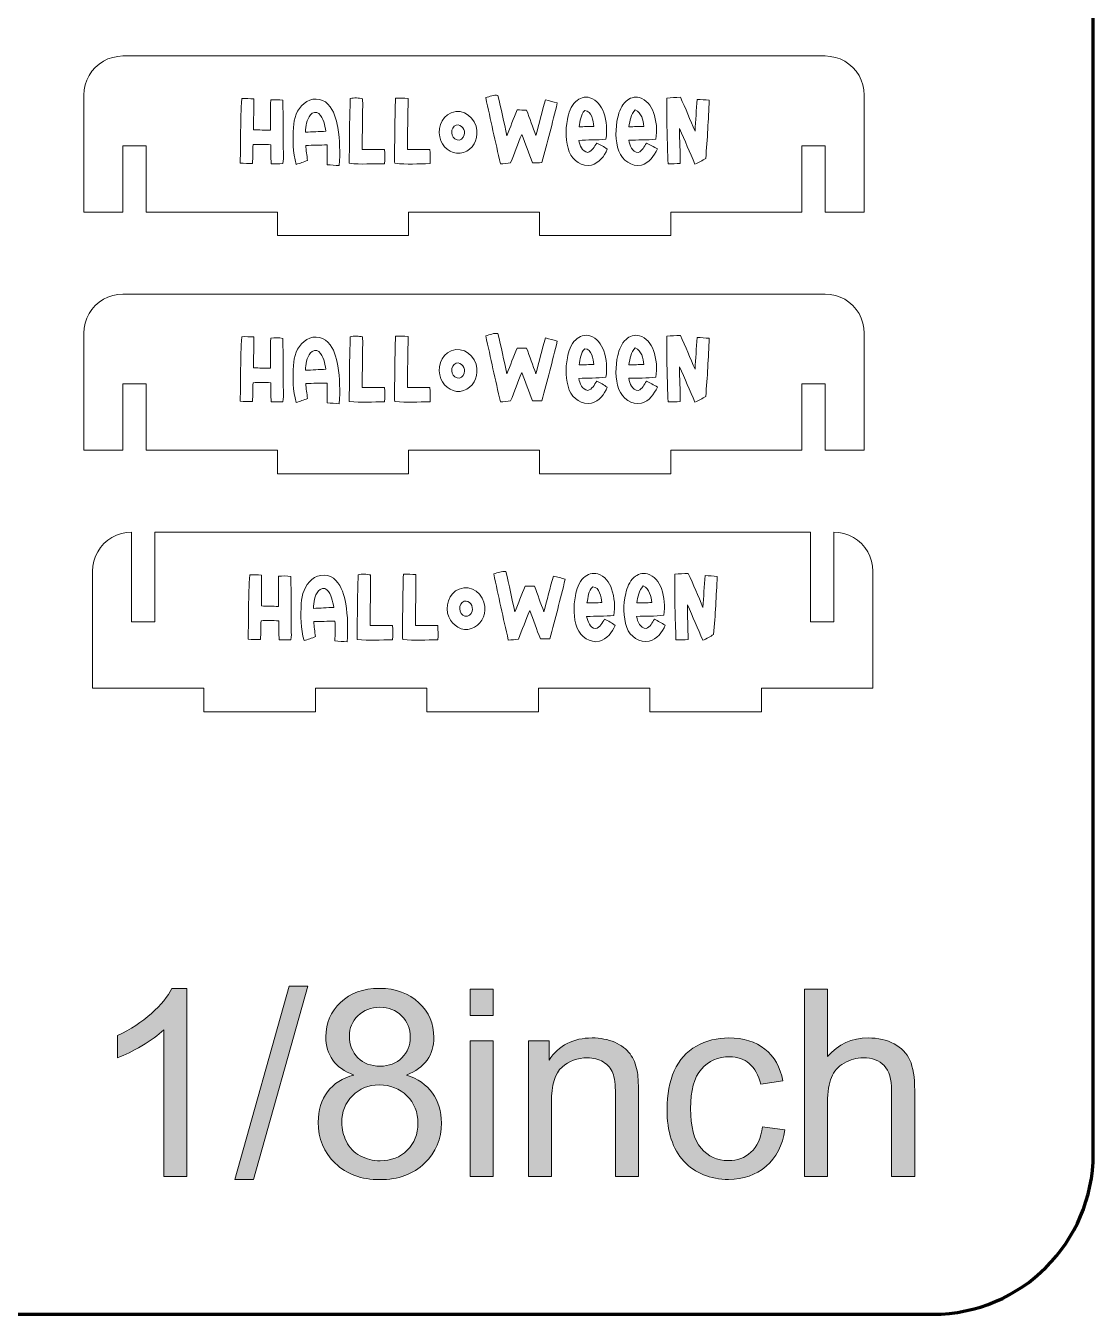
# Model space of a CAD drawing. Header units: centimetres. Extents: x 3.2 to 56.2, y -80.4 to -3.5.
# Drawn here: x 42.07 to 56.21, y -80.39 to -63.33 of the extents above; entities that cross this region are included whole.
import ezdxf

# ---------------------------------------------------------------- set-up
doc = ezdxf.new("R2010")
doc.units = ezdxf.units.CM
doc.header["$MEASUREMENT"] = 0

msp = doc.modelspace()

# ---------------------------------------------------------------- hatches: boundary and pattern name
at = {"true_color": 0x231f20}
h = msp.add_hatch(color=250, dxfattribs=at)
edge = h.paths.add_edge_path()
edge.add_spline(control_points=[(44.204, -78.564), (44.204, -78.564), (43.9, -78.564), (43.9, -78.564), (43.9, -78.564), (43.9, -76.624), (43.9, -76.624), (43.826, -76.694), (43.73, -76.764), (43.611, -76.834), (43.492, -76.903), (43.385, -76.956), (43.29, -76.991), (43.29, -76.991), (43.29, -76.696), (43.29, -76.696), (43.46, -76.617), (43.609, -76.52), (43.737, -76.405), (43.864, -76.292), (43.955, -76.181), (44.008, -76.074), (44.008, -76.074), (44.204, -76.074), (44.204, -76.074), (44.204, -76.074), (44.204, -78.564), (44.204, -78.564), (44.204, -78.564), (44.204, -78.564), (44.204, -78.564)], knot_values=[0, 0, 0, 0, 1, 1, 1, 2, 2, 2, 3, 3, 3, 4, 4, 4, 5, 5, 5, 6, 6, 6, 7, 7, 7, 8, 8, 8, 9, 9, 9, 10, 10, 10, 10], degree=3, periodic=1)
h.paths.add_polyline_path([(44.842, -78.605), (45.562, -76.043), (45.808, -76.043), (45.087, -78.605)])
edge = h.paths.add_edge_path()
edge.add_spline(control_points=[(46.419, -77.22), (46.292, -77.174), (46.199, -77.107), (46.138, -77.022), (46.077, -76.936), (46.047, -76.833), (46.047, -76.714), (46.047, -76.533), (46.111, -76.382), (46.241, -76.259), (46.37, -76.136), (46.542, -76.074), (46.758, -76.074), (46.973, -76.074), (47.148, -76.137), (47.279, -76.263), (47.411, -76.389), (47.477, -76.542), (47.477, -76.722), (47.477, -76.837), (47.447, -76.937), (47.387, -77.022), (47.327, -77.108), (47.236, -77.174), (47.113, -77.22), (47.264, -77.269), (47.379, -77.349), (47.458, -77.46), (47.537, -77.57), (47.577, -77.702), (47.577, -77.855), (47.577, -78.067), (47.502, -78.245), (47.353, -78.389), (47.203, -78.533), (47.006, -78.605), (46.762, -78.605), (46.518, -78.605), (46.321, -78.533), (46.171, -78.388), (46.021, -78.244), (45.946, -78.063), (45.946, -77.846), (45.946, -77.685), (45.987, -77.55), (46.069, -77.442), (46.151, -77.333), (46.268, -77.259), (46.419, -77.22), (46.419, -77.22), (46.419, -77.22), (46.419, -77.22)], knot_values=[0, 0, 0, 0, 1, 1, 1, 2, 2, 2, 3, 3, 3, 4, 4, 4, 5, 5, 5, 6, 6, 6, 7, 7, 7, 8, 8, 8, 9, 9, 9, 10, 10, 10, 11, 11, 11, 12, 12, 12, 13, 13, 13, 14, 14, 14, 15, 15, 15, 16, 16, 16, 17, 17, 17, 17], degree=3, periodic=1)
edge = h.paths.add_edge_path()
edge.add_spline(control_points=[(46.358, -76.703), (46.358, -76.82), (46.396, -76.916), (46.47, -76.991), (46.545, -77.065), (46.643, -77.103), (46.765, -77.103), (46.883, -77.103), (46.979, -77.066), (47.054, -76.992), (47.128, -76.918), (47.165, -76.827), (47.165, -76.72), (47.165, -76.608), (47.127, -76.514), (47.05, -76.438), (46.974, -76.362), (46.878, -76.323), (46.762, -76.323), (46.645, -76.323), (46.548, -76.361), (46.472, -76.435), (46.396, -76.51), (46.358, -76.599), (46.358, -76.703), (46.358, -76.703), (46.358, -76.703), (46.358, -76.703)], knot_values=[0, 0, 0, 0, 1, 1, 1, 2, 2, 2, 3, 3, 3, 4, 4, 4, 5, 5, 5, 6, 6, 6, 7, 7, 7, 8, 8, 8, 9, 9, 9, 9], degree=3, periodic=1)
edge = h.paths.add_edge_path()
edge.add_spline(control_points=[(46.258, -77.849), (46.258, -77.936), (46.278, -78.02), (46.318, -78.101), (46.359, -78.182), (46.42, -78.245), (46.502, -78.289), (46.583, -78.334), (46.671, -78.356), (46.764, -78.356), (46.911, -78.356), (47.031, -78.309), (47.125, -78.216), (47.219, -78.122), (47.266, -78.003), (47.266, -77.859), (47.266, -77.713), (47.217, -77.591), (47.121, -77.496), (47.024, -77.4), (46.901, -77.352), (46.754, -77.352), (46.61, -77.352), (46.492, -77.399), (46.398, -77.494), (46.305, -77.589), (46.258, -77.707), (46.258, -77.849), (46.258, -77.849), (46.258, -77.849), (46.258, -77.849)], knot_values=[0, 0, 0, 0, 1, 1, 1, 2, 2, 2, 3, 3, 3, 4, 4, 4, 5, 5, 5, 6, 6, 6, 7, 7, 7, 8, 8, 8, 9, 9, 9, 10, 10, 10, 10], degree=3, periodic=1)
h.paths.add_polyline_path([(47.959, -76.431), (47.959, -76.084), (48.263, -76.084), (48.263, -76.431)])
h.paths.add_polyline_path([(47.959, -78.564), (47.959, -76.767), (48.263, -76.767), (48.263, -78.564)])
edge = h.paths.add_edge_path()
edge.add_spline(control_points=[(48.728, -78.564), (48.728, -78.564), (48.728, -76.767), (48.728, -76.767), (48.728, -76.767), (49.002, -76.767), (49.002, -76.767), (49.002, -76.767), (49.002, -77.022), (49.002, -77.022), (49.133, -76.826), (49.324, -76.729), (49.572, -76.729), (49.681, -76.729), (49.78, -76.748), (49.871, -76.787), (49.961, -76.826), (50.029, -76.877), (50.074, -76.94), (50.119, -77.003), (50.151, -77.078), (50.169, -77.164), (50.18, -77.221), (50.186, -77.32), (50.186, -77.46), (50.186, -77.46), (50.186, -78.564), (50.186, -78.564), (50.186, -78.564), (49.881, -78.564), (49.881, -78.564), (49.881, -78.564), (49.881, -77.472), (49.881, -77.472), (49.881, -77.348), (49.87, -77.255), (49.846, -77.194), (49.822, -77.133), (49.78, -77.084), (49.72, -77.047), (49.66, -77.01), (49.589, -76.992), (49.508, -76.992), (49.379, -76.992), (49.268, -77.033), (49.174, -77.115), (49.079, -77.197), (49.033, -77.354), (49.033, -77.583), (49.033, -77.583), (49.033, -78.564), (49.033, -78.564), (49.033, -78.564), (48.728, -78.564), (48.728, -78.564), (48.728, -78.564), (48.728, -78.564), (48.728, -78.564)], knot_values=[0, 0, 0, 0, 1, 1, 1, 2, 2, 2, 3, 3, 3, 4, 4, 4, 5, 5, 5, 6, 6, 6, 7, 7, 7, 8, 8, 8, 9, 9, 9, 10, 10, 10, 11, 11, 11, 12, 12, 12, 13, 13, 13, 14, 14, 14, 15, 15, 15, 16, 16, 16, 17, 17, 17, 18, 18, 18, 19, 19, 19, 19], degree=3, periodic=1)
edge = h.paths.add_edge_path()
edge.add_spline(control_points=[(51.828, -77.906), (51.828, -77.906), (52.126, -77.947), (52.126, -77.947), (52.093, -78.152), (52.01, -78.312), (51.875, -78.428), (51.741, -78.544), (51.575, -78.602), (51.379, -78.602), (51.134, -78.602), (50.937, -78.522), (50.788, -78.361), (50.638, -78.201), (50.564, -77.971), (50.564, -77.672), (50.564, -77.478), (50.596, -77.309), (50.66, -77.164), (50.724, -77.019), (50.822, -76.91), (50.953, -76.838), (51.084, -76.765), (51.227, -76.729), (51.382, -76.729), (51.576, -76.729), (51.736, -76.778), (51.86, -76.876), (51.984, -76.975), (52.063, -77.115), (52.098, -77.296), (52.098, -77.296), (51.804, -77.342), (51.804, -77.342), (51.775, -77.221), (51.726, -77.13), (51.653, -77.069), (51.582, -77.008), (51.495, -76.978), (51.394, -76.978), (51.24, -76.978), (51.116, -77.033), (51.019, -77.142), (50.923, -77.253), (50.876, -77.426), (50.876, -77.664), (50.876, -77.905), (50.922, -78.08), (51.014, -78.189), (51.107, -78.298), (51.228, -78.353), (51.376, -78.353), (51.496, -78.353), (51.596, -78.316), (51.675, -78.243), (51.756, -78.17), (51.806, -78.058), (51.828, -77.906), (51.828, -77.906), (51.828, -77.906), (51.828, -77.906)], knot_values=[0, 0, 0, 0, 1, 1, 1, 2, 2, 2, 3, 3, 3, 4, 4, 4, 5, 5, 5, 6, 6, 6, 7, 7, 7, 8, 8, 8, 9, 9, 9, 10, 10, 10, 11, 11, 11, 12, 12, 12, 13, 13, 13, 14, 14, 14, 15, 15, 15, 16, 16, 16, 17, 17, 17, 18, 18, 18, 19, 19, 19, 20, 20, 20, 20], degree=3, periodic=1)
edge = h.paths.add_edge_path()
edge.add_spline(control_points=[(52.385, -78.564), (52.385, -78.564), (52.385, -76.084), (52.385, -76.084), (52.385, -76.084), (52.69, -76.084), (52.69, -76.084), (52.69, -76.084), (52.69, -76.977), (52.69, -76.977), (52.831, -76.811), (53.01, -76.729), (53.226, -76.729), (53.358, -76.729), (53.473, -76.755), (53.571, -76.807), (53.668, -76.86), (53.738, -76.932), (53.78, -77.024), (53.822, -77.116), (53.843, -77.251), (53.843, -77.426), (53.843, -77.426), (53.843, -78.564), (53.843, -78.564), (53.843, -78.564), (53.538, -78.564), (53.538, -78.564), (53.538, -78.564), (53.538, -77.427), (53.538, -77.427), (53.538, -77.276), (53.506, -77.165), (53.44, -77.096), (53.375, -77.026), (53.282, -76.992), (53.162, -76.992), (53.073, -76.992), (52.988, -77.015), (52.909, -77.062), (52.83, -77.108), (52.774, -77.172), (52.74, -77.252), (52.707, -77.332), (52.69, -77.442), (52.69, -77.583), (52.69, -77.583), (52.69, -78.564), (52.69, -78.564), (52.69, -78.564), (52.385, -78.564), (52.385, -78.564)], knot_values=[0, 0, 0, 0, 1, 1, 1, 2, 2, 2, 3, 3, 3, 4, 4, 4, 5, 5, 5, 6, 6, 6, 7, 7, 7, 8, 8, 8, 9, 9, 9, 10, 10, 10, 11, 11, 11, 12, 12, 12, 13, 13, 13, 14, 14, 14, 15, 15, 15, 16, 16, 16, 17, 17, 17, 17], degree=3, periodic=1)

# ---------------------------------------------------------------- linework, layer by layer
at = {"color": 250, "lineweight": 18, "true_color": 0x231f20}
for points in [[(43.044, -63.838), (42.994, -63.883), (42.949, -63.933), (42.911, -63.99), (42.882, -64.05), (42.86, -64.114), (42.847, -64.18), (42.842, -64.248), (42.842, -65.798), (43.359, -65.798), (43.359, -64.92), (43.669, -64.92), (43.669, -65.798), (45.405, -65.798), (45.405, -66.108), (47.141, -66.108), (47.141, -65.798), (48.877, -65.798), (48.877, -66.108), (50.613, -66.108), (50.613, -65.798), (52.349, -65.798), (52.349, -64.92), (52.659, -64.92), (52.659, -65.798), (53.176, -65.798), (53.176, -64.248), (53.171, -64.18), (53.158, -64.114), (53.136, -64.05), (53.106, -63.99), (53.069, -63.933), (53.024, -63.883), (52.973, -63.838), (52.917, -63.8), (52.857, -63.771), (52.793, -63.749), (52.726, -63.736), (52.659, -63.731), (43.359, -63.731), (43.291, -63.736), (43.225, -63.749), (43.161, -63.771), (43.101, -63.8), (43.044, -63.838)], [(43.044, -66.99), (42.994, -67.034), (42.949, -67.085), (42.911, -67.141), (42.882, -67.202), (42.86, -67.266), (42.847, -67.332), (42.842, -67.4), (42.842, -68.95), (43.359, -68.95), (43.359, -68.071), (43.669, -68.071), (43.669, -68.95), (45.405, -68.95), (45.405, -69.26), (47.141, -69.26), (47.141, -68.95), (48.877, -68.95), (48.877, -69.26), (50.613, -69.26), (50.613, -68.95), (52.349, -68.95), (52.349, -68.071), (52.659, -68.071), (52.659, -68.95), (53.176, -68.95), (53.176, -67.4), (53.171, -67.332), (53.158, -67.266), (53.136, -67.202), (53.106, -67.141), (53.069, -67.085), (53.024, -67.034), (52.973, -66.99), (52.917, -66.952), (52.857, -66.922), (52.793, -66.901), (52.726, -66.887), (52.659, -66.883), (43.359, -66.883), (43.291, -66.887), (43.225, -66.901), (43.161, -66.922), (43.101, -66.952), (43.044, -66.99)], [(52.907, -70.052), (52.971, -70.074), (53.032, -70.104), (53.088, -70.141), (53.139, -70.186), (53.183, -70.237), (53.221, -70.293), (53.251, -70.353), (53.272, -70.417), (53.286, -70.484), (53.29, -70.551), (53.29, -72.101), (51.814, -72.101), (51.814, -72.411), (50.338, -72.411), (50.338, -72.101), (48.862, -72.101), (48.862, -72.411), (47.385, -72.411), (47.385, -72.101), (45.909, -72.101), (45.909, -72.411), (44.433, -72.411), (44.433, -72.101), (42.957, -72.101), (42.957, -70.551), (42.961, -70.484), (42.974, -70.417), (42.996, -70.353), (43.026, -70.293), (43.064, -70.237), (43.108, -70.186), (43.159, -70.141), (43.215, -70.104), (43.276, -70.074), (43.34, -70.052), (43.406, -70.039), (43.473, -70.035), (43.473, -71.223), (43.783, -71.223), (43.783, -70.035), (52.463, -70.035), (52.463, -71.223), (52.773, -71.223), (52.773, -70.035), (52.841, -70.039), (52.907, -70.052)]]:
    msp.add_lwpolyline(points, dxfattribs=at)
at = {"lineweight": 0}
for points in [[(44.842, -78.605), (45.562, -76.043), (45.808, -76.043), (45.087, -78.605), (44.842, -78.605), (44.842, -78.605)], [(47.959, -76.431), (47.959, -76.084), (48.263, -76.084), (48.263, -76.431), (47.959, -76.431), (47.959, -76.431)], [(47.959, -78.564), (47.959, -76.767), (48.263, -76.767), (48.263, -78.564), (47.959, -78.564), (47.959, -78.564)]]:
    msp.add_lwpolyline(points, dxfattribs=at)
at = {"color": 240, "lineweight": 211, "true_color": 0xed1c24}
msp.add_open_spline([(5.311, -42.9), (5.311, -42.9), (54.087, -42.9), (54.087, -42.9), (55.253, -42.9), (56.207, -43.854), (56.207, -45.02), (56.207, -45.02), (56.207, -78.267), (56.207, -78.267), (56.207, -79.433), (55.253, -80.387), (54.087, -80.387), (54.087, -80.387), (5.311, -80.387), (5.311, -80.387), (4.145, -80.387), (3.191, -79.433), (3.191, -78.267), (3.191, -78.267), (3.191, -45.02), (3.191, -45.02), (3.191, -43.854), (4.145, -42.9), (5.311, -42.9)], degree=3, knots=[0, 0, 0, 0, 1, 1, 1, 2, 2, 2, 3, 3, 3, 4, 4, 4, 5, 5, 5, 6, 6, 6, 7, 7, 7, 8, 8, 8, 8], dxfattribs=at)
at = {"color": 140, "lineweight": 18, "true_color": 0x00adef}
for points, knots in [([(44.933, -64.296), (44.986, -64.293), (45.038, -64.296), (45.091, -64.298), (45.093, -64.435), (45.09, -64.571), (45.089, -64.708), (45.164, -64.71), (45.239, -64.712), (45.314, -64.714), (45.315, -64.58), (45.311, -64.447), (45.316, -64.313), (45.369, -64.312), (45.423, -64.306), (45.476, -64.318), (45.485, -64.553), (45.478, -64.789), (45.484, -65.024), (45.484, -65.068), (45.488, -65.113), (45.477, -65.156), (45.426, -65.161), (45.375, -65.158), (45.324, -65.157), (45.316, -65.073), (45.32, -64.988), (45.317, -64.905), (45.239, -64.901), (45.161, -64.9), (45.083, -64.904), (45.08, -64.987), (45.081, -65.07), (45.076, -65.153), (45.022, -65.154), (44.967, -65.152), (44.913, -65.148), (44.919, -64.864), (44.914, -64.579), (44.933, -64.296), (44.933, -64.296), (44.933, -64.296), (44.933, -64.296)], [0, 0, 0, 0, 1, 1, 1, 2, 2, 2, 3, 3, 3, 4, 4, 4, 5, 5, 5, 6, 6, 6, 7, 7, 7, 8, 8, 8, 9, 9, 9, 10, 10, 10, 11, 11, 11, 12, 12, 12, 13, 13, 13, 14, 14, 14, 14]), ([(45.758, -64.359), (45.844, -64.279), (45.995, -64.281), (46.075, -64.369), (46.154, -64.454), (46.186, -64.568), (46.206, -64.679), (46.232, -64.845), (46.237, -65.015), (46.223, -65.182), (46.169, -65.178), (46.116, -65.174), (46.062, -65.17), (46.063, -65.083), (46.066, -64.995), (46.062, -64.908), (45.968, -64.91), (45.875, -64.914), (45.781, -64.915), (45.786, -64.981), (45.795, -65.047), (45.805, -65.113), (45.755, -65.133), (45.704, -65.152), (45.653, -65.166), (45.609, -65.007), (45.607, -64.84), (45.617, -64.676), (45.623, -64.559), (45.662, -64.435), (45.758, -64.359), (45.758, -64.359), (45.758, -64.359), (45.758, -64.359)], [0, 0, 0, 0, 1, 1, 1, 2, 2, 2, 3, 3, 3, 4, 4, 4, 5, 5, 5, 6, 6, 6, 7, 7, 7, 8, 8, 8, 9, 9, 9, 10, 10, 10, 11, 11, 11, 11]), ([(46.37, -64.296), (46.422, -64.28), (46.481, -64.287), (46.534, -64.297), (46.536, -64.52), (46.529, -64.744), (46.527, -64.967), (46.626, -64.968), (46.726, -64.966), (46.825, -64.969), (46.828, -65.031), (46.828, -65.094), (46.825, -65.157), (46.669, -65.157), (46.512, -65.169), (46.357, -65.152), (46.358, -64.867), (46.36, -64.581), (46.37, -64.296), (46.37, -64.296), (46.37, -64.296), (46.37, -64.296)], [0, 0, 0, 0, 1, 1, 1, 2, 2, 2, 3, 3, 3, 4, 4, 4, 5, 5, 5, 6, 6, 6, 7, 7, 7, 7]), ([(46.969, -64.288), (47.024, -64.288), (47.079, -64.289), (47.135, -64.293), (47.135, -64.518), (47.127, -64.743), (47.127, -64.967), (47.226, -64.968), (47.325, -64.967), (47.424, -64.968), (47.428, -65.031), (47.428, -65.093), (47.426, -65.156), (47.272, -65.157), (47.116, -65.17), (46.962, -65.152), (46.951, -65.124), (46.955, -65.093), (46.955, -65.063), (46.961, -64.805), (46.959, -64.546), (46.969, -64.288), (46.969, -64.288), (46.969, -64.288), (46.969, -64.288)], [0, 0, 0, 0, 1, 1, 1, 2, 2, 2, 3, 3, 3, 4, 4, 4, 5, 5, 5, 6, 6, 6, 7, 7, 7, 8, 8, 8, 8]), ([(48.164, -64.282), (48.216, -64.271), (48.272, -64.242), (48.325, -64.253), (48.369, -64.43), (48.404, -64.609), (48.445, -64.787), (48.49, -64.673), (48.532, -64.558), (48.58, -64.446), (48.621, -64.446), (48.662, -64.446), (48.704, -64.447), (48.748, -64.558), (48.785, -64.673), (48.829, -64.785), (48.871, -64.628), (48.909, -64.469), (48.955, -64.312), (49.007, -64.324), (49.059, -64.339), (49.11, -64.353), (49.05, -64.619), (48.974, -64.88), (48.907, -65.143), (48.865, -65.145), (48.824, -65.145), (48.782, -65.145), (48.733, -65.02), (48.69, -64.894), (48.641, -64.769), (48.587, -64.893), (48.543, -65.021), (48.493, -65.146), (48.448, -65.152), (48.403, -65.157), (48.357, -65.159), (48.293, -64.867), (48.226, -64.575), (48.164, -64.282)], [0, 0, 0, 0, 1, 1, 1, 2, 2, 2, 3, 3, 3, 4, 4, 4, 5, 5, 5, 6, 6, 6, 7, 7, 7, 8, 8, 8, 9, 9, 9, 10, 10, 10, 11, 11, 11, 12, 12, 12, 13, 13, 13, 13]), ([(49.355, -64.335), (49.403, -64.287), (49.477, -64.263), (49.543, -64.284), (49.634, -64.312), (49.698, -64.395), (49.726, -64.483), (49.762, -64.595), (49.777, -64.716), (49.754, -64.832), (49.635, -64.845), (49.515, -64.84), (49.395, -64.848), (49.409, -64.914), (49.437, -64.995), (49.514, -65.008), (49.574, -64.993), (49.602, -64.93), (49.633, -64.883), (49.68, -64.909), (49.73, -64.931), (49.771, -64.966), (49.737, -65.06), (49.663, -65.145), (49.565, -65.175), (49.442, -65.203), (49.314, -65.115), (49.27, -65.002), (49.218, -64.866), (49.218, -64.715), (49.245, -64.573), (49.262, -64.487), (49.289, -64.397), (49.355, -64.335), (49.355, -64.335), (49.355, -64.335), (49.355, -64.335)], [0, 0, 0, 0, 1, 1, 1, 2, 2, 2, 3, 3, 3, 4, 4, 4, 5, 5, 5, 6, 6, 6, 7, 7, 7, 8, 8, 8, 9, 9, 9, 10, 10, 10, 11, 11, 11, 12, 12, 12, 12]), ([(50.021, -64.331), (50.068, -64.287), (50.136, -64.264), (50.199, -64.282), (50.29, -64.307), (50.355, -64.39), (50.385, -64.477), (50.423, -64.59), (50.437, -64.713), (50.416, -64.832), (50.297, -64.845), (50.177, -64.841), (50.057, -64.847), (50.069, -64.916), (50.101, -65.003), (50.184, -65.008), (50.237, -64.985), (50.263, -64.93), (50.292, -64.883), (50.341, -64.908), (50.389, -64.934), (50.436, -64.962), (50.396, -65.056), (50.326, -65.146), (50.225, -65.176), (50.098, -65.202), (49.968, -65.11), (49.927, -64.992), (49.876, -64.849), (49.879, -64.691), (49.912, -64.543), (49.93, -64.465), (49.96, -64.385), (50.021, -64.331), (50.021, -64.331), (50.021, -64.331), (50.021, -64.331)], [0, 0, 0, 0, 1, 1, 1, 2, 2, 2, 3, 3, 3, 4, 4, 4, 5, 5, 5, 6, 6, 6, 7, 7, 7, 8, 8, 8, 9, 9, 9, 10, 10, 10, 11, 11, 11, 12, 12, 12, 12]), ([(50.561, -64.289), (50.62, -64.283), (50.681, -64.28), (50.741, -64.277), (50.81, -64.425), (50.87, -64.577), (50.935, -64.726), (50.946, -64.586), (50.95, -64.445), (50.963, -64.305), (51.017, -64.307), (51.07, -64.311), (51.124, -64.317), (51.11, -64.573), (51.1, -64.83), (51.076, -65.086), (51.03, -65.114), (50.983, -65.141), (50.934, -65.163), (50.864, -65.007), (50.801, -64.848), (50.73, -64.693), (50.729, -64.847), (50.739, -65), (50.739, -65.154), (50.685, -65.158), (50.631, -65.159), (50.577, -65.158), (50.568, -64.869), (50.558, -64.579), (50.561, -64.289), (50.561, -64.289), (50.561, -64.289), (50.561, -64.289)], [0, 0, 0, 0, 1, 1, 1, 2, 2, 2, 3, 3, 3, 4, 4, 4, 5, 5, 5, 6, 6, 6, 7, 7, 7, 8, 8, 8, 9, 9, 9, 10, 10, 10, 11, 11, 11, 11]), ([(45.844, -64.51), (45.789, -64.572), (45.782, -64.66), (45.777, -64.74), (45.867, -64.735), (45.958, -64.732), (46.048, -64.727), (46.03, -64.645), (46.018, -64.553), (45.954, -64.494), (45.921, -64.463), (45.87, -64.478), (45.844, -64.51), (45.844, -64.51), (45.844, -64.51), (45.844, -64.51)], [0, 0, 0, 0, 1, 1, 1, 2, 2, 2, 3, 3, 3, 4, 4, 4, 5, 5, 5, 5]), ([(47.708, -64.483), (47.865, -64.413), (48.038, -64.557), (48.045, -64.717), (48.062, -64.84), (47.99, -64.971), (47.869, -65.008), (47.747, -65.054), (47.615, -64.967), (47.57, -64.853), (47.514, -64.72), (47.566, -64.537), (47.708, -64.483), (47.708, -64.483), (47.708, -64.483), (47.708, -64.483)], [0, 0, 0, 0, 1, 1, 1, 2, 2, 2, 3, 3, 3, 4, 4, 4, 5, 5, 5, 5]), ([(49.475, -64.454), (49.417, -64.509), (49.414, -64.594), (49.399, -64.668), (49.465, -64.667), (49.531, -64.665), (49.597, -64.663), (49.582, -64.588), (49.573, -64.461), (49.475, -64.454), (49.475, -64.454), (49.475, -64.454), (49.475, -64.454)], [0, 0, 0, 0, 1, 1, 1, 2, 2, 2, 3, 3, 3, 4, 4, 4, 4]), ([(50.06, -64.668), (50.126, -64.667), (50.192, -64.665), (50.258, -64.663), (50.246, -64.58), (50.229, -64.483), (50.144, -64.442), (50.085, -64.503), (50.071, -64.588), (50.06, -64.668), (50.06, -64.668), (50.06, -64.668), (50.06, -64.668)], [0, 0, 0, 0, 1, 1, 1, 2, 2, 2, 3, 3, 3, 4, 4, 4, 4]), ([(47.773, -64.646), (47.688, -64.675), (47.698, -64.82), (47.784, -64.842), (47.829, -64.856), (47.869, -64.819), (47.877, -64.777), (47.901, -64.715), (47.843, -64.626), (47.773, -64.646), (47.773, -64.646), (47.773, -64.646), (47.773, -64.646)], [0, 0, 0, 0, 1, 1, 1, 2, 2, 2, 3, 3, 3, 4, 4, 4, 4]), ([(44.933, -67.448), (44.986, -67.444), (45.038, -67.448), (45.091, -67.45), (45.093, -67.586), (45.09, -67.723), (45.089, -67.859), (45.164, -67.861), (45.239, -67.864), (45.314, -67.865), (45.315, -67.732), (45.311, -67.598), (45.316, -67.465), (45.369, -67.464), (45.423, -67.457), (45.476, -67.469), (45.485, -67.704), (45.478, -67.94), (45.484, -68.176), (45.484, -68.22), (45.488, -68.265), (45.477, -68.308), (45.426, -68.312), (45.375, -68.31), (45.324, -68.308), (45.316, -68.225), (45.32, -68.14), (45.317, -68.056), (45.239, -68.053), (45.161, -68.052), (45.083, -68.056), (45.08, -68.139), (45.081, -68.221), (45.076, -68.304), (45.022, -68.306), (44.967, -68.304), (44.913, -68.3), (44.919, -68.016), (44.914, -67.731), (44.933, -67.448), (44.933, -67.448), (44.933, -67.448), (44.933, -67.448)], [0, 0, 0, 0, 1, 1, 1, 2, 2, 2, 3, 3, 3, 4, 4, 4, 5, 5, 5, 6, 6, 6, 7, 7, 7, 8, 8, 8, 9, 9, 9, 10, 10, 10, 11, 11, 11, 12, 12, 12, 13, 13, 13, 14, 14, 14, 14]), ([(45.758, -67.51), (45.844, -67.431), (45.995, -67.432), (46.075, -67.521), (46.154, -67.605), (46.186, -67.72), (46.206, -67.831), (46.232, -67.997), (46.237, -68.167), (46.223, -68.334), (46.169, -68.33), (46.116, -68.326), (46.062, -68.322), (46.063, -68.234), (46.066, -68.147), (46.062, -68.06), (45.968, -68.062), (45.875, -68.065), (45.781, -68.066), (45.786, -68.133), (45.795, -68.199), (45.805, -68.265), (45.755, -68.285), (45.704, -68.303), (45.653, -68.318), (45.609, -68.159), (45.607, -67.992), (45.617, -67.828), (45.623, -67.71), (45.662, -67.586), (45.758, -67.51), (45.758, -67.51), (45.758, -67.51), (45.758, -67.51)], [0, 0, 0, 0, 1, 1, 1, 2, 2, 2, 3, 3, 3, 4, 4, 4, 5, 5, 5, 6, 6, 6, 7, 7, 7, 8, 8, 8, 9, 9, 9, 10, 10, 10, 11, 11, 11, 11]), ([(46.37, -67.448), (46.422, -67.431), (46.481, -67.439), (46.534, -67.449), (46.536, -67.672), (46.529, -67.895), (46.527, -68.119), (46.626, -68.12), (46.726, -68.118), (46.825, -68.121), (46.828, -68.183), (46.828, -68.246), (46.825, -68.308), (46.669, -68.309), (46.512, -68.32), (46.357, -68.304), (46.358, -68.019), (46.36, -67.733), (46.37, -67.448), (46.37, -67.448), (46.37, -67.448), (46.37, -67.448)], [0, 0, 0, 0, 1, 1, 1, 2, 2, 2, 3, 3, 3, 4, 4, 4, 5, 5, 5, 6, 6, 6, 7, 7, 7, 7]), ([(46.969, -67.44), (47.024, -67.439), (47.079, -67.44), (47.135, -67.445), (47.135, -67.669), (47.127, -67.894), (47.127, -68.119), (47.226, -68.119), (47.325, -68.119), (47.424, -68.12), (47.428, -68.182), (47.428, -68.245), (47.426, -68.308), (47.272, -68.309), (47.116, -68.322), (46.962, -68.304), (46.951, -68.275), (46.955, -68.244), (46.955, -68.215), (46.961, -67.957), (46.959, -67.698), (46.969, -67.44), (46.969, -67.44), (46.969, -67.44), (46.969, -67.44)], [0, 0, 0, 0, 1, 1, 1, 2, 2, 2, 3, 3, 3, 4, 4, 4, 5, 5, 5, 6, 6, 6, 7, 7, 7, 8, 8, 8, 8]), ([(48.164, -67.434), (48.216, -67.423), (48.272, -67.394), (48.325, -67.405), (48.369, -67.581), (48.404, -67.761), (48.445, -67.938), (48.49, -67.824), (48.532, -67.71), (48.58, -67.598), (48.621, -67.598), (48.662, -67.598), (48.704, -67.598), (48.748, -67.71), (48.785, -67.825), (48.829, -67.937), (48.871, -67.779), (48.909, -67.62), (48.955, -67.464), (49.007, -67.476), (49.059, -67.49), (49.11, -67.505), (49.05, -67.77), (48.974, -68.031), (48.907, -68.295), (48.865, -68.296), (48.824, -68.297), (48.782, -68.297), (48.733, -68.172), (48.69, -68.045), (48.641, -67.921), (48.587, -68.045), (48.543, -68.172), (48.493, -68.298), (48.448, -68.304), (48.403, -68.308), (48.357, -68.311), (48.293, -68.018), (48.226, -67.727), (48.164, -67.434)], [0, 0, 0, 0, 1, 1, 1, 2, 2, 2, 3, 3, 3, 4, 4, 4, 5, 5, 5, 6, 6, 6, 7, 7, 7, 8, 8, 8, 9, 9, 9, 10, 10, 10, 11, 11, 11, 12, 12, 12, 13, 13, 13, 13]), ([(49.355, -67.487), (49.403, -67.439), (49.477, -67.414), (49.543, -67.435), (49.634, -67.463), (49.698, -67.547), (49.726, -67.634), (49.762, -67.747), (49.777, -67.867), (49.754, -67.984), (49.635, -67.997), (49.515, -67.992), (49.395, -68), (49.409, -68.066), (49.437, -68.147), (49.514, -68.159), (49.574, -68.145), (49.602, -68.082), (49.633, -68.035), (49.68, -68.061), (49.73, -68.082), (49.771, -68.117), (49.737, -68.212), (49.663, -68.296), (49.565, -68.327), (49.442, -68.355), (49.314, -68.267), (49.27, -68.153), (49.218, -68.017), (49.218, -67.866), (49.245, -67.725), (49.262, -67.639), (49.289, -67.549), (49.355, -67.487), (49.355, -67.487), (49.355, -67.487), (49.355, -67.487)], [0, 0, 0, 0, 1, 1, 1, 2, 2, 2, 3, 3, 3, 4, 4, 4, 5, 5, 5, 6, 6, 6, 7, 7, 7, 8, 8, 8, 9, 9, 9, 10, 10, 10, 11, 11, 11, 12, 12, 12, 12]), ([(50.021, -67.482), (50.068, -67.439), (50.136, -67.416), (50.199, -67.434), (50.29, -67.459), (50.355, -67.541), (50.385, -67.628), (50.423, -67.742), (50.437, -67.865), (50.416, -67.984), (50.297, -67.997), (50.177, -67.993), (50.057, -67.998), (50.069, -68.067), (50.101, -68.155), (50.184, -68.159), (50.237, -68.136), (50.263, -68.082), (50.292, -68.035), (50.341, -68.059), (50.389, -68.086), (50.436, -68.114), (50.396, -68.208), (50.326, -68.298), (50.225, -68.327), (50.098, -68.354), (49.968, -68.262), (49.927, -68.144), (49.876, -68), (49.879, -67.842), (49.912, -67.695), (49.93, -67.617), (49.96, -67.537), (50.021, -67.482), (50.021, -67.482), (50.021, -67.482), (50.021, -67.482)], [0, 0, 0, 0, 1, 1, 1, 2, 2, 2, 3, 3, 3, 4, 4, 4, 5, 5, 5, 6, 6, 6, 7, 7, 7, 8, 8, 8, 9, 9, 9, 10, 10, 10, 11, 11, 11, 12, 12, 12, 12]), ([(50.561, -67.441), (50.62, -67.435), (50.681, -67.431), (50.741, -67.429), (50.81, -67.577), (50.87, -67.729), (50.935, -67.878), (50.946, -67.738), (50.95, -67.597), (50.963, -67.457), (51.017, -67.459), (51.07, -67.463), (51.124, -67.468), (51.11, -67.725), (51.1, -67.982), (51.076, -68.238), (51.03, -68.265), (50.983, -68.292), (50.934, -68.314), (50.864, -68.159), (50.801, -68), (50.73, -67.845), (50.729, -67.998), (50.739, -68.152), (50.739, -68.305), (50.685, -68.31), (50.631, -68.31), (50.577, -68.31), (50.568, -68.02), (50.558, -67.73), (50.561, -67.441), (50.561, -67.441), (50.561, -67.441), (50.561, -67.441)], [0, 0, 0, 0, 1, 1, 1, 2, 2, 2, 3, 3, 3, 4, 4, 4, 5, 5, 5, 6, 6, 6, 7, 7, 7, 8, 8, 8, 9, 9, 9, 10, 10, 10, 11, 11, 11, 11]), ([(45.844, -67.662), (45.789, -67.724), (45.782, -67.812), (45.777, -67.891), (45.867, -67.887), (45.958, -67.883), (46.048, -67.878), (46.03, -67.797), (46.018, -67.705), (45.954, -67.645), (45.921, -67.615), (45.87, -67.63), (45.844, -67.662), (45.844, -67.662), (45.844, -67.662), (45.844, -67.662)], [0, 0, 0, 0, 1, 1, 1, 2, 2, 2, 3, 3, 3, 4, 4, 4, 5, 5, 5, 5]), ([(47.708, -67.635), (47.865, -67.564), (48.038, -67.709), (48.045, -67.868), (48.062, -67.991), (47.99, -68.122), (47.869, -68.16), (47.747, -68.205), (47.615, -68.118), (47.57, -68.005), (47.514, -67.872), (47.566, -67.689), (47.708, -67.635), (47.708, -67.635), (47.708, -67.635), (47.708, -67.635)], [0, 0, 0, 0, 1, 1, 1, 2, 2, 2, 3, 3, 3, 4, 4, 4, 5, 5, 5, 5]), ([(49.475, -67.606), (49.417, -67.66), (49.414, -67.746), (49.399, -67.819), (49.465, -67.819), (49.531, -67.816), (49.597, -67.815), (49.582, -67.74), (49.573, -67.613), (49.475, -67.606), (49.475, -67.606), (49.475, -67.606), (49.475, -67.606)], [0, 0, 0, 0, 1, 1, 1, 2, 2, 2, 3, 3, 3, 4, 4, 4, 4]), ([(50.06, -67.819), (50.126, -67.819), (50.192, -67.817), (50.258, -67.815), (50.246, -67.732), (50.229, -67.634), (50.144, -67.594), (50.085, -67.654), (50.071, -67.739), (50.06, -67.819), (50.06, -67.819), (50.06, -67.819), (50.06, -67.819)], [0, 0, 0, 0, 1, 1, 1, 2, 2, 2, 3, 3, 3, 4, 4, 4, 4]), ([(47.773, -67.797), (47.688, -67.827), (47.698, -67.972), (47.784, -67.993), (47.829, -68.008), (47.869, -67.971), (47.877, -67.929), (47.901, -67.867), (47.843, -67.778), (47.773, -67.797), (47.773, -67.797), (47.773, -67.797), (47.773, -67.797)], [0, 0, 0, 0, 1, 1, 1, 2, 2, 2, 3, 3, 3, 4, 4, 4, 4]), ([(45.038, -70.599), (45.091, -70.596), (45.143, -70.599), (45.196, -70.602), (45.198, -70.738), (45.195, -70.875), (45.193, -71.011), (45.269, -71.013), (45.344, -71.015), (45.419, -71.017), (45.42, -70.884), (45.416, -70.75), (45.421, -70.617), (45.474, -70.615), (45.528, -70.609), (45.581, -70.621), (45.59, -70.856), (45.583, -71.092), (45.589, -71.328), (45.589, -71.371), (45.593, -71.416), (45.582, -71.459), (45.531, -71.464), (45.48, -71.461), (45.429, -71.46), (45.421, -71.376), (45.425, -71.292), (45.422, -71.208), (45.344, -71.204), (45.266, -71.203), (45.188, -71.207), (45.185, -71.29), (45.186, -71.373), (45.181, -71.456), (45.127, -71.457), (45.072, -71.456), (45.018, -71.452), (45.024, -71.168), (45.019, -70.882), (45.038, -70.599), (45.038, -70.599), (45.038, -70.599), (45.038, -70.599)], [0, 0, 0, 0, 1, 1, 1, 2, 2, 2, 3, 3, 3, 4, 4, 4, 5, 5, 5, 6, 6, 6, 7, 7, 7, 8, 8, 8, 9, 9, 9, 10, 10, 10, 11, 11, 11, 12, 12, 12, 13, 13, 13, 14, 14, 14, 14]), ([(45.863, -70.662), (45.949, -70.582), (46.1, -70.584), (46.18, -70.673), (46.258, -70.757), (46.291, -70.871), (46.311, -70.982), (46.337, -71.148), (46.342, -71.318), (46.327, -71.485), (46.274, -71.482), (46.221, -71.478), (46.167, -71.473), (46.168, -71.386), (46.171, -71.299), (46.167, -71.212), (46.073, -71.213), (45.98, -71.217), (45.886, -71.218), (45.891, -71.284), (45.9, -71.351), (45.91, -71.417), (45.86, -71.437), (45.809, -71.455), (45.758, -71.469), (45.714, -71.31), (45.712, -71.143), (45.722, -70.98), (45.728, -70.862), (45.767, -70.738), (45.863, -70.662), (45.863, -70.662), (45.863, -70.662), (45.863, -70.662)], [0, 0, 0, 0, 1, 1, 1, 2, 2, 2, 3, 3, 3, 4, 4, 4, 5, 5, 5, 6, 6, 6, 7, 7, 7, 8, 8, 8, 9, 9, 9, 10, 10, 10, 11, 11, 11, 11]), ([(46.475, -70.6), (46.527, -70.583), (46.586, -70.59), (46.639, -70.601), (46.641, -70.824), (46.634, -71.047), (46.632, -71.27), (46.731, -71.272), (46.831, -71.269), (46.93, -71.272), (46.933, -71.335), (46.933, -71.397), (46.93, -71.46), (46.774, -71.46), (46.617, -71.472), (46.462, -71.456), (46.463, -71.17), (46.465, -70.885), (46.475, -70.6), (46.475, -70.6), (46.475, -70.6), (46.475, -70.6)], [0, 0, 0, 0, 1, 1, 1, 2, 2, 2, 3, 3, 3, 4, 4, 4, 5, 5, 5, 6, 6, 6, 7, 7, 7, 7]), ([(47.074, -70.592), (47.129, -70.591), (47.184, -70.592), (47.239, -70.596), (47.24, -70.821), (47.232, -71.046), (47.232, -71.271), (47.331, -71.271), (47.43, -71.27), (47.529, -71.271), (47.533, -71.334), (47.533, -71.397), (47.531, -71.459), (47.377, -71.46), (47.221, -71.473), (47.067, -71.455), (47.056, -71.427), (47.06, -71.396), (47.06, -71.366), (47.065, -71.108), (47.064, -70.85), (47.074, -70.592), (47.074, -70.592), (47.074, -70.592), (47.074, -70.592)], [0, 0, 0, 0, 1, 1, 1, 2, 2, 2, 3, 3, 3, 4, 4, 4, 5, 5, 5, 6, 6, 6, 7, 7, 7, 8, 8, 8, 8]), ([(48.269, -70.585), (48.321, -70.574), (48.376, -70.546), (48.43, -70.556), (48.474, -70.733), (48.509, -70.912), (48.55, -71.09), (48.595, -70.976), (48.637, -70.862), (48.685, -70.749), (48.726, -70.749), (48.767, -70.749), (48.809, -70.75), (48.853, -70.862), (48.889, -70.977), (48.934, -71.088), (48.976, -70.931), (49.014, -70.772), (49.06, -70.615), (49.112, -70.627), (49.164, -70.642), (49.215, -70.657), (49.155, -70.922), (49.079, -71.183), (49.012, -71.446), (48.97, -71.448), (48.929, -71.448), (48.887, -71.448), (48.838, -71.324), (48.795, -71.197), (48.746, -71.072), (48.692, -71.196), (48.648, -71.324), (48.598, -71.45), (48.553, -71.456), (48.508, -71.46), (48.462, -71.462), (48.397, -71.17), (48.331, -70.878), (48.269, -70.585)], [0, 0, 0, 0, 1, 1, 1, 2, 2, 2, 3, 3, 3, 4, 4, 4, 5, 5, 5, 6, 6, 6, 7, 7, 7, 8, 8, 8, 9, 9, 9, 10, 10, 10, 11, 11, 11, 12, 12, 12, 13, 13, 13, 13]), ([(49.46, -70.638), (49.508, -70.591), (49.582, -70.566), (49.648, -70.587), (49.739, -70.615), (49.803, -70.698), (49.831, -70.786), (49.867, -70.898), (49.882, -71.019), (49.859, -71.136), (49.74, -71.149), (49.62, -71.143), (49.5, -71.151), (49.514, -71.217), (49.542, -71.298), (49.619, -71.311), (49.679, -71.296), (49.707, -71.233), (49.738, -71.186), (49.785, -71.212), (49.835, -71.234), (49.876, -71.269), (49.842, -71.364), (49.767, -71.448), (49.67, -71.479), (49.546, -71.506), (49.419, -71.418), (49.375, -71.305), (49.323, -71.169), (49.323, -71.018), (49.35, -70.876), (49.367, -70.79), (49.394, -70.7), (49.46, -70.638), (49.46, -70.638), (49.46, -70.638), (49.46, -70.638)], [0, 0, 0, 0, 1, 1, 1, 2, 2, 2, 3, 3, 3, 4, 4, 4, 5, 5, 5, 6, 6, 6, 7, 7, 7, 8, 8, 8, 9, 9, 9, 10, 10, 10, 11, 11, 11, 12, 12, 12, 12]), ([(50.126, -70.634), (50.173, -70.591), (50.241, -70.568), (50.304, -70.586), (50.395, -70.611), (50.46, -70.693), (50.49, -70.78), (50.528, -70.894), (50.542, -71.017), (50.521, -71.135), (50.402, -71.148), (50.282, -71.145), (50.162, -71.15), (50.174, -71.219), (50.206, -71.306), (50.289, -71.311), (50.342, -71.288), (50.368, -71.233), (50.397, -71.187), (50.446, -71.211), (50.494, -71.237), (50.541, -71.265), (50.501, -71.36), (50.431, -71.45), (50.329, -71.479), (50.203, -71.506), (50.073, -71.414), (50.032, -71.296), (49.981, -71.152), (49.984, -70.994), (50.017, -70.847), (50.035, -70.769), (50.065, -70.688), (50.126, -70.634), (50.126, -70.634), (50.126, -70.634), (50.126, -70.634)], [0, 0, 0, 0, 1, 1, 1, 2, 2, 2, 3, 3, 3, 4, 4, 4, 5, 5, 5, 6, 6, 6, 7, 7, 7, 8, 8, 8, 9, 9, 9, 10, 10, 10, 11, 11, 11, 12, 12, 12, 12]), ([(50.666, -70.592), (50.725, -70.586), (50.785, -70.583), (50.846, -70.581), (50.915, -70.728), (50.975, -70.88), (51.04, -71.03), (51.051, -70.889), (51.055, -70.749), (51.068, -70.608), (51.122, -70.611), (51.175, -70.615), (51.229, -70.62), (51.215, -70.876), (51.205, -71.133), (51.181, -71.389), (51.135, -71.417), (51.088, -71.444), (51.039, -71.466), (50.969, -71.31), (50.906, -71.152), (50.835, -70.996), (50.833, -71.15), (50.843, -71.303), (50.843, -71.457), (50.79, -71.461), (50.736, -71.462), (50.682, -71.461), (50.673, -71.172), (50.663, -70.882), (50.666, -70.592), (50.666, -70.592), (50.666, -70.592), (50.666, -70.592)], [0, 0, 0, 0, 1, 1, 1, 2, 2, 2, 3, 3, 3, 4, 4, 4, 5, 5, 5, 6, 6, 6, 7, 7, 7, 8, 8, 8, 9, 9, 9, 10, 10, 10, 11, 11, 11, 11]), ([(45.949, -70.813), (45.894, -70.876), (45.887, -70.963), (45.882, -71.043), (45.972, -71.039), (46.063, -71.035), (46.153, -71.03), (46.135, -70.949), (46.123, -70.856), (46.059, -70.797), (46.026, -70.766), (45.975, -70.781), (45.949, -70.813), (45.949, -70.813), (45.949, -70.813), (45.949, -70.813)], [0, 0, 0, 0, 1, 1, 1, 2, 2, 2, 3, 3, 3, 4, 4, 4, 5, 5, 5, 5]), ([(47.813, -70.787), (47.97, -70.716), (48.143, -70.86), (48.15, -71.02), (48.167, -71.143), (48.095, -71.274), (47.974, -71.311), (47.852, -71.357), (47.72, -71.27), (47.675, -71.157), (47.619, -71.024), (47.671, -70.84), (47.813, -70.787), (47.813, -70.787), (47.813, -70.787), (47.813, -70.787)], [0, 0, 0, 0, 1, 1, 1, 2, 2, 2, 3, 3, 3, 4, 4, 4, 5, 5, 5, 5]), ([(49.58, -70.757), (49.522, -70.812), (49.519, -70.898), (49.504, -70.971), (49.57, -70.97), (49.636, -70.968), (49.702, -70.967), (49.687, -70.891), (49.678, -70.764), (49.58, -70.757), (49.58, -70.757), (49.58, -70.757), (49.58, -70.757)], [0, 0, 0, 0, 1, 1, 1, 2, 2, 2, 3, 3, 3, 4, 4, 4, 4]), ([(50.165, -70.971), (50.231, -70.97), (50.297, -70.968), (50.363, -70.967), (50.351, -70.883), (50.334, -70.786), (50.249, -70.746), (50.19, -70.806), (50.176, -70.891), (50.165, -70.971), (50.165, -70.971), (50.165, -70.971), (50.165, -70.971)], [0, 0, 0, 0, 1, 1, 1, 2, 2, 2, 3, 3, 3, 4, 4, 4, 4]), ([(47.878, -70.949), (47.793, -70.978), (47.803, -71.123), (47.889, -71.145), (47.934, -71.159), (47.974, -71.122), (47.982, -71.081), (48.006, -71.018), (47.948, -70.93), (47.878, -70.949), (47.878, -70.949), (47.878, -70.949), (47.878, -70.949)], [0, 0, 0, 0, 1, 1, 1, 2, 2, 2, 3, 3, 3, 4, 4, 4, 4])]:
    msp.add_open_spline(points, degree=3, knots=knots, dxfattribs=at)
at = {"lineweight": 0}
for points, knots in [([(44.204, -78.564), (44.204, -78.564), (43.9, -78.564), (43.9, -78.564), (43.9, -78.564), (43.9, -76.624), (43.9, -76.624), (43.826, -76.694), (43.73, -76.764), (43.611, -76.834), (43.492, -76.903), (43.385, -76.956), (43.29, -76.991), (43.29, -76.991), (43.29, -76.696), (43.29, -76.696), (43.46, -76.617), (43.609, -76.52), (43.737, -76.405), (43.864, -76.292), (43.955, -76.181), (44.008, -76.074), (44.008, -76.074), (44.204, -76.074), (44.204, -76.074), (44.204, -76.074), (44.204, -78.564), (44.204, -78.564), (44.204, -78.564), (44.204, -78.564), (44.204, -78.564)], [0, 0, 0, 0, 1, 1, 1, 2, 2, 2, 3, 3, 3, 4, 4, 4, 5, 5, 5, 6, 6, 6, 7, 7, 7, 8, 8, 8, 9, 9, 9, 10, 10, 10, 10]), ([(46.419, -77.22), (46.292, -77.174), (46.199, -77.107), (46.138, -77.022), (46.077, -76.936), (46.047, -76.833), (46.047, -76.714), (46.047, -76.533), (46.111, -76.382), (46.241, -76.259), (46.37, -76.136), (46.542, -76.074), (46.758, -76.074), (46.973, -76.074), (47.148, -76.137), (47.279, -76.263), (47.411, -76.389), (47.477, -76.542), (47.477, -76.722), (47.477, -76.837), (47.447, -76.937), (47.387, -77.022), (47.327, -77.108), (47.236, -77.174), (47.113, -77.22), (47.264, -77.269), (47.379, -77.349), (47.458, -77.46), (47.537, -77.57), (47.577, -77.702), (47.577, -77.855), (47.577, -78.067), (47.502, -78.245), (47.353, -78.389), (47.203, -78.533), (47.006, -78.605), (46.762, -78.605), (46.518, -78.605), (46.321, -78.533), (46.171, -78.388), (46.021, -78.244), (45.946, -78.063), (45.946, -77.846), (45.946, -77.685), (45.987, -77.55), (46.069, -77.442), (46.151, -77.333), (46.268, -77.259), (46.419, -77.22), (46.419, -77.22), (46.419, -77.22), (46.419, -77.22)], [0, 0, 0, 0, 1, 1, 1, 2, 2, 2, 3, 3, 3, 4, 4, 4, 5, 5, 5, 6, 6, 6, 7, 7, 7, 8, 8, 8, 9, 9, 9, 10, 10, 10, 11, 11, 11, 12, 12, 12, 13, 13, 13, 14, 14, 14, 15, 15, 15, 16, 16, 16, 17, 17, 17, 17]), ([(52.385, -78.564), (52.385, -78.564), (52.385, -76.084), (52.385, -76.084), (52.385, -76.084), (52.69, -76.084), (52.69, -76.084), (52.69, -76.084), (52.69, -76.977), (52.69, -76.977), (52.831, -76.811), (53.01, -76.729), (53.226, -76.729), (53.358, -76.729), (53.473, -76.755), (53.571, -76.807), (53.668, -76.86), (53.738, -76.932), (53.78, -77.024), (53.822, -77.116), (53.843, -77.251), (53.843, -77.426), (53.843, -77.426), (53.843, -78.564), (53.843, -78.564), (53.843, -78.564), (53.538, -78.564), (53.538, -78.564), (53.538, -78.564), (53.538, -77.427), (53.538, -77.427), (53.538, -77.276), (53.506, -77.165), (53.44, -77.096), (53.375, -77.026), (53.282, -76.992), (53.162, -76.992), (53.073, -76.992), (52.988, -77.015), (52.909, -77.062), (52.83, -77.108), (52.774, -77.172), (52.74, -77.252), (52.707, -77.332), (52.69, -77.442), (52.69, -77.583), (52.69, -77.583), (52.69, -78.564), (52.69, -78.564), (52.69, -78.564), (52.385, -78.564), (52.385, -78.564)], [0, 0, 0, 0, 1, 1, 1, 2, 2, 2, 3, 3, 3, 4, 4, 4, 5, 5, 5, 6, 6, 6, 7, 7, 7, 8, 8, 8, 9, 9, 9, 10, 10, 10, 11, 11, 11, 12, 12, 12, 13, 13, 13, 14, 14, 14, 15, 15, 15, 16, 16, 16, 17, 17, 17, 17]), ([(46.358, -76.703), (46.358, -76.82), (46.396, -76.916), (46.47, -76.991), (46.545, -77.065), (46.643, -77.103), (46.765, -77.103), (46.883, -77.103), (46.979, -77.066), (47.054, -76.992), (47.128, -76.918), (47.165, -76.827), (47.165, -76.72), (47.165, -76.608), (47.127, -76.514), (47.05, -76.438), (46.974, -76.362), (46.878, -76.323), (46.762, -76.323), (46.645, -76.323), (46.548, -76.361), (46.472, -76.435), (46.396, -76.51), (46.358, -76.599), (46.358, -76.703), (46.358, -76.703), (46.358, -76.703), (46.358, -76.703)], [0, 0, 0, 0, 1, 1, 1, 2, 2, 2, 3, 3, 3, 4, 4, 4, 5, 5, 5, 6, 6, 6, 7, 7, 7, 8, 8, 8, 9, 9, 9, 9]), ([(48.728, -78.564), (48.728, -78.564), (48.728, -76.767), (48.728, -76.767), (48.728, -76.767), (49.002, -76.767), (49.002, -76.767), (49.002, -76.767), (49.002, -77.022), (49.002, -77.022), (49.133, -76.826), (49.324, -76.729), (49.572, -76.729), (49.681, -76.729), (49.78, -76.748), (49.871, -76.787), (49.961, -76.826), (50.029, -76.877), (50.074, -76.94), (50.119, -77.003), (50.151, -77.078), (50.169, -77.164), (50.18, -77.221), (50.186, -77.32), (50.186, -77.46), (50.186, -77.46), (50.186, -78.564), (50.186, -78.564), (50.186, -78.564), (49.881, -78.564), (49.881, -78.564), (49.881, -78.564), (49.881, -77.472), (49.881, -77.472), (49.881, -77.348), (49.87, -77.255), (49.846, -77.194), (49.822, -77.133), (49.78, -77.084), (49.72, -77.047), (49.66, -77.01), (49.589, -76.992), (49.508, -76.992), (49.379, -76.992), (49.268, -77.033), (49.174, -77.115), (49.079, -77.197), (49.033, -77.354), (49.033, -77.583), (49.033, -77.583), (49.033, -78.564), (49.033, -78.564), (49.033, -78.564), (48.728, -78.564), (48.728, -78.564), (48.728, -78.564), (48.728, -78.564), (48.728, -78.564)], [0, 0, 0, 0, 1, 1, 1, 2, 2, 2, 3, 3, 3, 4, 4, 4, 5, 5, 5, 6, 6, 6, 7, 7, 7, 8, 8, 8, 9, 9, 9, 10, 10, 10, 11, 11, 11, 12, 12, 12, 13, 13, 13, 14, 14, 14, 15, 15, 15, 16, 16, 16, 17, 17, 17, 18, 18, 18, 19, 19, 19, 19]), ([(51.828, -77.906), (51.828, -77.906), (52.126, -77.947), (52.126, -77.947), (52.093, -78.152), (52.01, -78.312), (51.875, -78.428), (51.741, -78.544), (51.575, -78.602), (51.379, -78.602), (51.134, -78.602), (50.937, -78.522), (50.788, -78.361), (50.638, -78.201), (50.564, -77.971), (50.564, -77.672), (50.564, -77.478), (50.596, -77.309), (50.66, -77.164), (50.724, -77.019), (50.822, -76.91), (50.953, -76.838), (51.084, -76.765), (51.227, -76.729), (51.382, -76.729), (51.576, -76.729), (51.736, -76.778), (51.86, -76.876), (51.984, -76.975), (52.063, -77.115), (52.098, -77.296), (52.098, -77.296), (51.804, -77.342), (51.804, -77.342), (51.775, -77.221), (51.726, -77.13), (51.653, -77.069), (51.582, -77.008), (51.495, -76.978), (51.394, -76.978), (51.24, -76.978), (51.116, -77.033), (51.019, -77.142), (50.923, -77.253), (50.876, -77.426), (50.876, -77.664), (50.876, -77.905), (50.922, -78.08), (51.014, -78.189), (51.107, -78.298), (51.228, -78.353), (51.376, -78.353), (51.496, -78.353), (51.596, -78.316), (51.675, -78.243), (51.756, -78.17), (51.806, -78.058), (51.828, -77.906), (51.828, -77.906), (51.828, -77.906), (51.828, -77.906)], [0, 0, 0, 0, 1, 1, 1, 2, 2, 2, 3, 3, 3, 4, 4, 4, 5, 5, 5, 6, 6, 6, 7, 7, 7, 8, 8, 8, 9, 9, 9, 10, 10, 10, 11, 11, 11, 12, 12, 12, 13, 13, 13, 14, 14, 14, 15, 15, 15, 16, 16, 16, 17, 17, 17, 18, 18, 18, 19, 19, 19, 20, 20, 20, 20]), ([(46.258, -77.849), (46.258, -77.936), (46.278, -78.02), (46.318, -78.101), (46.359, -78.182), (46.42, -78.245), (46.502, -78.289), (46.583, -78.334), (46.671, -78.356), (46.764, -78.356), (46.911, -78.356), (47.031, -78.309), (47.125, -78.216), (47.219, -78.122), (47.266, -78.003), (47.266, -77.859), (47.266, -77.713), (47.217, -77.591), (47.121, -77.496), (47.024, -77.4), (46.901, -77.352), (46.754, -77.352), (46.61, -77.352), (46.492, -77.399), (46.398, -77.494), (46.305, -77.589), (46.258, -77.707), (46.258, -77.849), (46.258, -77.849), (46.258, -77.849), (46.258, -77.849)], [0, 0, 0, 0, 1, 1, 1, 2, 2, 2, 3, 3, 3, 4, 4, 4, 5, 5, 5, 6, 6, 6, 7, 7, 7, 8, 8, 8, 9, 9, 9, 10, 10, 10, 10])]:
    msp.add_open_spline(points, degree=3, knots=knots, dxfattribs=at)

doc.saveas('drawing.dxf')
